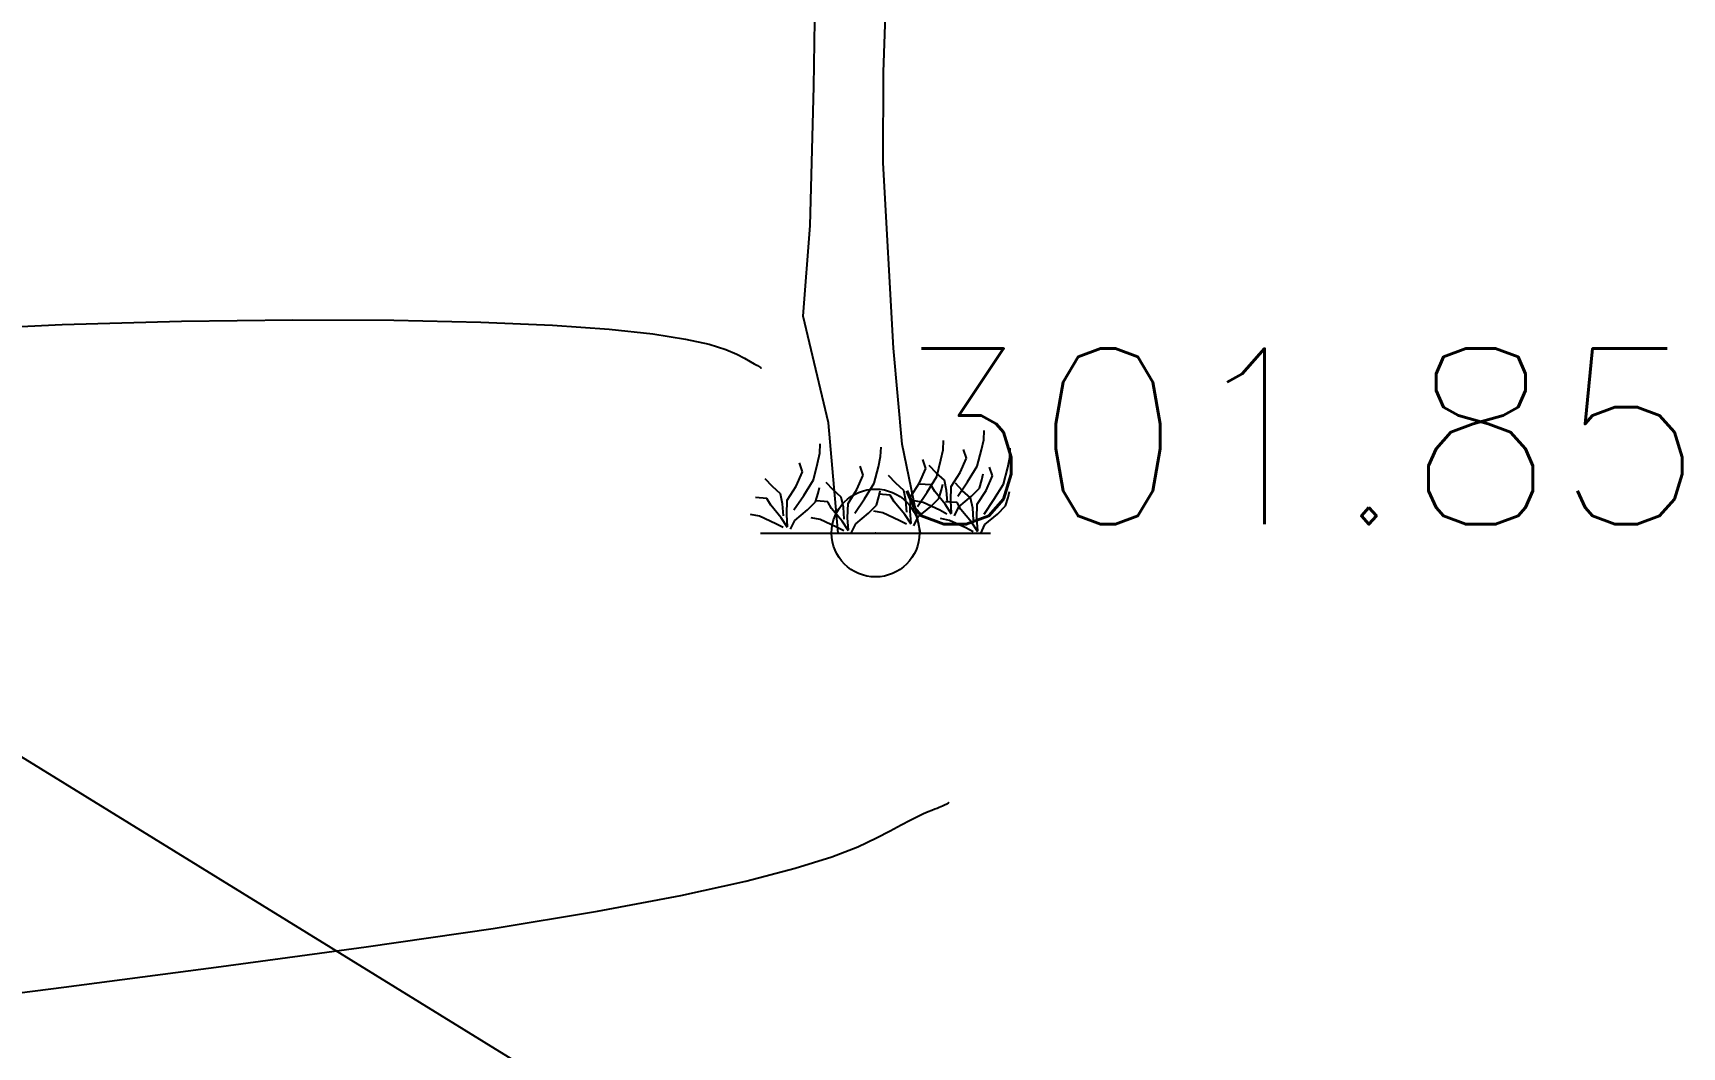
# Model space of a CAD drawing. Header units: millimetres. Extents: x 524954 to 526204, y 9523489 to 9524010.
# Drawn here: x 526098.31 to 526107.69, y 9523830.24 to 9523836.02 of the extents above; entities that cross this region are included whole.
import ezdxf

# ---------------------------------------------------------------- set-up
doc = ezdxf.new("R2010")
doc.units = ezdxf.units.MM
doc.header["$PDMODE"] = 32
doc.header["$PDSIZE"] = 0.5
doc.linetypes.add('ACAD_ISO12W100', pattern=[21, 12, -3, 0, -3, 0, -3])
for name, color, linetype in [('Arbre', 34, 'ACAD_ISO12W100'), ('CN_01_00', 3, 'Continuous'), ('CN_02_00', 4, 'Continuous'), ('Route - Route de la corniche de Brazzaville - Tabulations', 7, 'Continuous'), ('TopoAlt', 3, 'Continuous'), ('TOPOJIS', 7, 'Continuous')]:
    doc.layers.add(name, color=color, linetype=linetype)
doc.styles.add('Simplex 1.0', font='Simplex.shx', dxfattribs={"width": 0.99, "height": 1})

# ---------------------------------------------------------------- blocks, each defined once
blk = doc.blocks.new('TCPOINT M')
at = {"color": 0}
blk.add_point((0, 0), dxfattribs=at)
at = {"layer": 'TopoAlt', "style": 'Simplex 1.0', "width": 0.99}
blk.add_attdef('ALT', (0.15, 0.15), '', height=1, dxfattribs=at)
blk = doc.blocks.new('v088')
at = {"linetype": 'Continuous'}
for p, q in [((0.0445, 2.6247), (0.064, 3.1786)), ((-0.3518, 2.5418), (-0.3436, 3.0457)), ((-0.3726, 1.7516), (-0.3518, 2.5418)), ((0.0429, 2.1085), (0.0445, 2.6247)), ((0.1022, 1.0525), (0.0429, 2.1085)), ((-0.4115, 1.2346), (-0.3726, 1.7516)), ((-0.2683, 0.6281), (-0.4115, 1.2346)), ((0.151, 0.5063), (0.1022, 1.0525)), ((-0.2127, 0), (-0.2683, 0.6281)), ((0.2565, 0), (0.151, 0.5063)), ((-0.6539, 0), (0.6539, 0))]:
    blk.add_line(p, q, dxfattribs=at)
at = {"color": 3, "linetype": 'Continuous'}
for p, q in [((0.6155, 0.5313), (0.6179, 0.5842)), ((-0.3173, 0.4544), (-0.3149, 0.5073)), ((0.0288, 0.4351), (0.0313, 0.488)), ((0.3726, 0.4159), (0.3847, 0.4736)), ((0.3847, 0.4736), (0.3871, 0.5265)), ((0.5169, 0.4255), (0.5001, 0.476)), ((0.5794, 0.3798), (0.6034, 0.4736)), ((0.6034, 0.4736), (0.6155, 0.5313)), ((0.7645, 0.4303), (0.7669, 0.4832)), ((-0.4159, 0.3486), (-0.4327, 0.3991)), ((-0.3534, 0.3029), (-0.3294, 0.3967)), ((-0.3294, 0.3967), (-0.3173, 0.4544)), ((-0.0697, 0.3294), (-0.0865, 0.3798)), ((-0.0072, 0.2837), (0.0168, 0.3774)), ((0.0168, 0.3774), (0.0288, 0.4351)), ((0.2861, 0.3678), (0.2693, 0.4183)), ((0.3462, 0.3414), (0.3053, 0.3847)), ((0.3486, 0.3221), (0.3726, 0.4159)), ((0.4808, 0.3438), (0.5169, 0.4255)), ((0.5241, 0.2909), (0.5794, 0.3798)), ((0.7525, 0.3726), (0.7645, 0.4303)), ((-0.5866, 0.2645), (-0.6275, 0.3077)), ((-0.452, 0.2669), (-0.4159, 0.3486)), ((-0.4087, 0.214), (-0.3534, 0.3029)), ((-0.2404, 0.2452), (-0.2813, 0.2885)), ((-0.1058, 0.2476), (-0.0697, 0.3294)), ((-0.0625, 0.1947), (-0.0072, 0.2837)), ((0.1154, 0.2837), (0.0745, 0.327)), ((0.1611, 0.2428), (0.1154, 0.2837)), ((0.1995, 0.2068), (0.25, 0.2861)), ((0.25, 0.2861), (0.2861, 0.3678)), ((0.2933, 0.2332), (0.3486, 0.3221)), ((0.3919, 0.3005), (0.3462, 0.3414)), ((0.4039, 0.2428), (0.3919, 0.3005)), ((0.4303, 0.2645), (0.4808, 0.3438)), ((0.4953, 0.2404), (0.4544, 0.2837)), ((0.4688, 0.2092), (0.5241, 0.2909)), ((0.5914, 0.2548), (0.6058, 0.3029)), ((0.6058, 0.3029), (0.6131, 0.3366)), ((0.6299, 0.2428), (0.6659, 0.3246)), ((0.6659, 0.3246), (0.6491, 0.375)), ((0.7285, 0.2789), (0.7525, 0.3726)), ((-0.6179, 0.1971), (-0.6828, 0.2019)), ((-0.5962, 0.1587), (-0.6179, 0.1971)), ((-0.5409, 0.2236), (-0.5866, 0.2645)), ((-0.5289, 0.1659), (-0.5409, 0.2236)), ((-0.5025, 0.1875), (-0.452, 0.2669)), ((-0.464, 0.1322), (-0.4087, 0.214)), ((-0.3414, 0.1779), (-0.327, 0.226)), ((-0.327, 0.226), (-0.3197, 0.2596)), ((-0.1947, 0.2043), (-0.2404, 0.2452)), ((-0.1827, 0.1467), (-0.1947, 0.2043)), ((-0.1563, 0.1683), (-0.1058, 0.2476)), ((-0.1178, 0.113), (-0.0625, 0.1947)), ((0.0048, 0.1587), (0.0192, 0.2068)), ((0.0192, 0.2068), (0.0264, 0.2404)), ((0.0841, 0.2164), (0.0192, 0.2212)), ((0.1058, 0.1779), (0.0841, 0.2164)), ((0.1731, 0.1851), (0.1611, 0.2428)), ((0.1971, 0.125), (0.1995, 0.2068)), ((0.238, 0.1515), (0.2933, 0.2332)), ((0.3149, 0.2741), (0.25, 0.2789)), ((0.3366, 0.2356), (0.3149, 0.2741)), ((0.3149, 0.1515), (0.3606, 0.1971)), ((0.3967, 0.1635), (0.3366, 0.2356)), ((0.3606, 0.1971), (0.375, 0.2452)), ((0.375, 0.2452), (0.3823, 0.2789)), ((0.4087, 0.1755), (0.4039, 0.2428)), ((0.4279, 0.1827), (0.4303, 0.2645)), ((0.4736, 0.1491), (0.5457, 0.2092)), ((0.5409, 0.1995), (0.4953, 0.2404)), ((0.5529, 0.1418), (0.5409, 0.1995)), ((0.5457, 0.2092), (0.5914, 0.2548)), ((0.5794, 0.1635), (0.6299, 0.2428)), ((0.6179, 0.1082), (0.6732, 0.1899)), ((0.6732, 0.1899), (0.7285, 0.2789)), ((0.7405, 0.1539), (0.7549, 0.2019)), ((0.7549, 0.2019), (0.7621, 0.2356)), ((-0.6611, 0.0962), (-0.7116, 0.1058)), ((-0.5674, 0.0529), (-0.6611, 0.0962)), ((-0.5361, 0.0865), (-0.5962, 0.1587)), ((-0.5241, 0.0986), (-0.5289, 0.1659)), ((-0.5049, 0.1058), (-0.5025, 0.1875)), ((-0.5001, 0.0361), (-0.5049, 0.1058)), ((-0.4592, 0.0721), (-0.3871, 0.1322)), ((-0.3871, 0.1322), (-0.3414, 0.1779)), ((-0.2717, 0.1779), (-0.3366, 0.1827)), ((-0.25, 0.1394), (-0.2717, 0.1779)), ((-0.1899, 0.0673), (-0.25, 0.1394)), ((-0.1779, 0.0793), (-0.1827, 0.1467)), ((-0.1587, 0.0865), (-0.1563, 0.1683)), ((-0.113, 0.0529), (-0.0409, 0.113)), ((-0.0409, 0.113), (0.0048, 0.1587)), ((0.0409, 0.1154), (-0.0096, 0.125)), ((0.1346, 0.0721), (0.0409, 0.1154)), ((0.1659, 0.1058), (0.1058, 0.1779)), ((0.2019, 0.0505), (0.1659, 0.1058)), ((0.1779, 0.1178), (0.1731, 0.1851)), ((0.2019, 0.0553), (0.1971, 0.125)), ((0.2717, 0.1731), (0.2212, 0.1827)), ((0.2428, 0.0914), (0.3149, 0.1515)), ((0.3654, 0.1298), (0.2717, 0.1731)), ((0.4063, 0.1082), (0.3654, 0.1298)), ((0.4327, 0.1082), (0.3967, 0.1635)), ((0.464, 0.1731), (0.3991, 0.1779)), ((0.4327, 0.113), (0.4279, 0.1827)), ((0.4496, 0.0986), (0.4736, 0.1491)), ((0.4856, 0.1346), (0.464, 0.1731)), ((0.5457, 0.0625), (0.4856, 0.1346)), ((0.5578, 0.0745), (0.5529, 0.1418)), ((0.577, 0.0817), (0.5794, 0.1635)), ((0.6227, 0.0481), (0.6948, 0.1082)), ((0.6948, 0.1082), (0.7405, 0.1539)), ((-0.5265, 0.0313), (-0.5674, 0.0529)), ((-0.5001, 0.0313), (-0.5361, 0.0865)), ((-0.4832, 0.0216), (-0.4592, 0.0721)), ((-0.3149, 0.0769), (-0.3654, 0.0865)), ((-0.2212, 0.0337), (-0.3149, 0.0769)), ((-0.1803, 0.012), (-0.2212, 0.0337)), ((-0.1539, 0.012), (-0.1899, 0.0673)), ((-0.1539, 0.0168), (-0.1587, 0.0865)), ((-0.137, 0.0024), (-0.113, 0.0529)), ((0.1755, 0.0505), (0.1346, 0.0721)), ((0.2188, 0.0409), (0.2428, 0.0914)), ((0.4207, 0.0721), (0.3702, 0.0817)), ((0.5145, 0.0288), (0.4207, 0.0721)), ((0.5554, 0.0072), (0.5145, 0.0288)), ((0.5818, 0.0072), (0.5457, 0.0625)), ((0.5818, 0.012), (0.577, 0.0817)), ((0.5986, -0.0024), (0.6227, 0.0481))]:
    blk.add_line(p, q, dxfattribs=at)

msp = doc.modelspace()

# ---------------------------------------------------------------- linework, layer by layer
at = {"layer": 'CN_01_00', "elevation": 301, "flags": 128}
msp.add_lwpolyline([(526097.5468, 9523830.4643), (526098.4836, 9523830.5844), (526099.3803, 9523830.7013), (526100.2053, 9523830.8135), (526100.9269, 9523830.9192), (526101.5212, 9523831.0169), (526101.9958, 9523831.1065), (526102.3659, 9523831.188), (526102.6469, 9523831.2615), (526102.8541, 9523831.3268), (526103.0029, 9523831.3842), (526103.1085, 9523831.4337), (526103.1862, 9523831.4752), (526103.2491, 9523831.509), (526103.3009, 9523831.5358), (526103.3428, 9523831.5567), (526103.3764, 9523831.5725), (526103.4029, 9523831.5842), (526103.4237, 9523831.5928), (526103.4403, 9523831.5991), (526103.4539, 9523831.6042), (526103.4657, 9523831.6088), (526103.4761, 9523831.613), (526103.4851, 9523831.6169), (526103.4928, 9523831.6204), (526103.4994, 9523831.6236), (526103.5049, 9523831.6263), (526103.5094, 9523831.6286), (526103.513, 9523831.6306), (526103.5158, 9523831.6321), (526103.5179, 9523831.6332), (526103.5194, 9523831.634), (526103.5204, 9523831.6346), (526103.521, 9523831.6349), (526103.5213, 9523831.6351), (526103.5214, 9523831.6351), (526103.5214, 9523831.6351)], dxfattribs=at)
at = {"layer": 'CN_02_00', "elevation": 302, "flags": 128}
msp.add_lwpolyline([(526097.7706, 9523834.3233), (526098.4753, 9523834.3564), (526099.1534, 9523834.3761), (526099.7879, 9523834.3839), (526100.3619, 9523834.3816), (526100.8582, 9523834.3708), (526101.2646, 9523834.3532), (526101.587, 9523834.3303), (526101.8362, 9523834.3035), (526102.0227, 9523834.2745), (526102.1575, 9523834.2446), (526102.2509, 9523834.2154), (526102.3139, 9523834.1885), (526102.357, 9523834.1653), (526102.3893, 9523834.1469), (526102.4136, 9523834.1331), (526102.431, 9523834.1232), (526102.4427, 9523834.1166), (526102.4497, 9523834.1125), (526102.4534, 9523834.1105), (526102.4547, 9523834.1097), (526102.4549, 9523834.1096)], dxfattribs=at)
at = {"layer": 'Route - Route de la corniche de Brazzaville - Tabulations'}
msp.add_line((526053.4088, 9523859.5277), (526104.487, 9523828.0473), dxfattribs=at)

# ---------------------------------------------------------------- block references
at = {"layer": 'Arbre'}
msp.add_blockref('v088', (526103.1035, 9523833.1701), dxfattribs=at)
at = {"layer": 'TOPOJIS'}
ref = msp.add_blockref('TCPOINT M', (526103.1035, 9523833.1701, 301.85), dxfattribs=at)
ref.add_attrib('ALT', '301.85', (526103.1535, 9523833.2201, 301.85), dxfattribs={"layer": 'TopoAlt', "height": 1, "style": 'Simplex 1.0', "width": 0.99})

doc.saveas('drawing.dxf')
